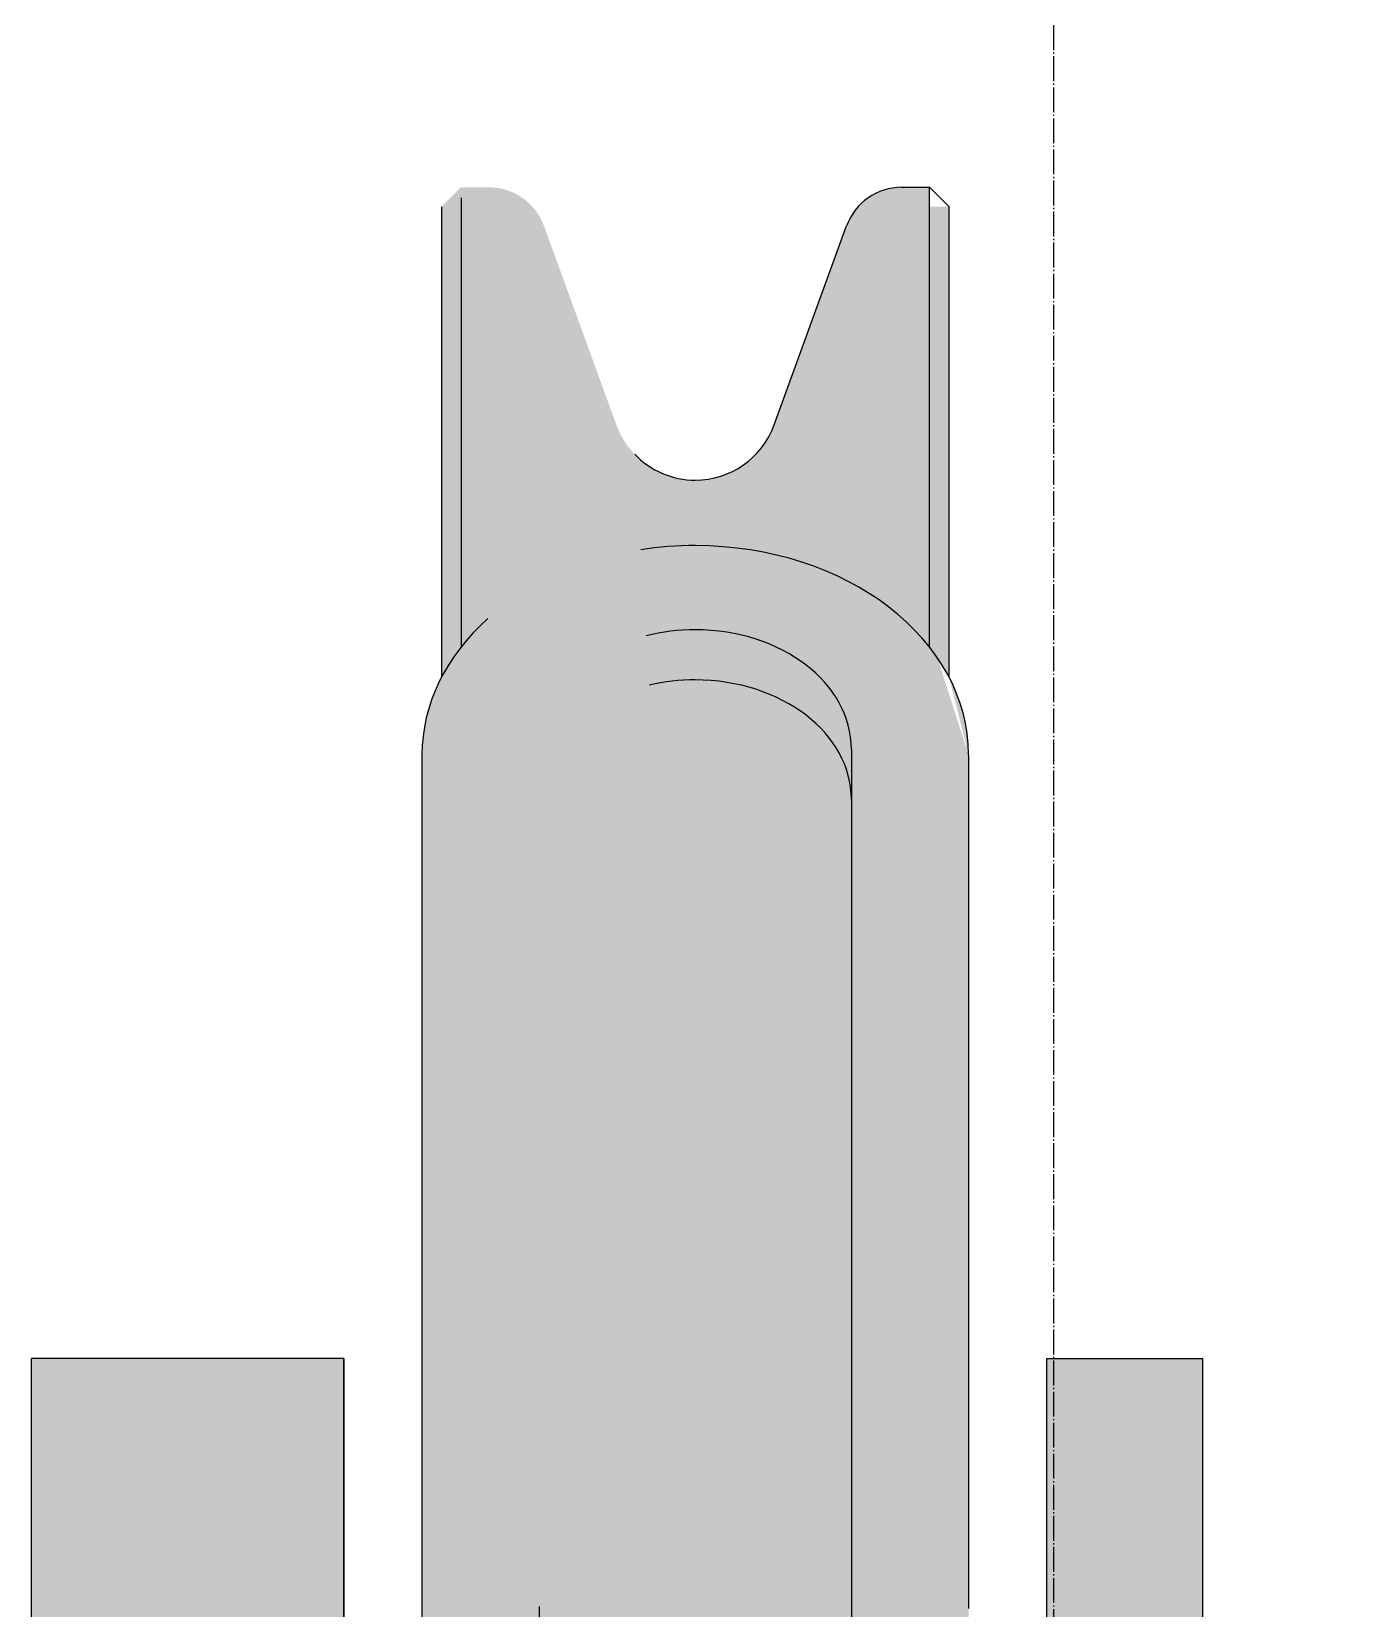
# Model space of a CAD drawing. Extents: x 220580 to 2027826, y -309201 to 71987.
# Drawn here: x 399165.9 to 399271.4, y -223238.9 to -223112 of the extents above; entities that cross this region are included whole.
import ezdxf

# ---------------------------------------------------------------- set-up
doc = ezdxf.new("R2010")
doc.units = 0
doc.linetypes.add('DOTE', pattern=[2.4200000000000004, 2, -0.2, 0.02, -0.2])
for name, color, linetype in [('5剖面线层', 2, 'Continuous'), ('A-AXIS-DOTE', 14, 'DOTE'), ('A-LIN-V', 9, 'Continuous'), ('EWHS5T6M-2', 7, 'Continuous')]:
    doc.layers.add(name, color=color, linetype=linetype)

# ---------------------------------------------------------------- blocks, each defined once
blk = doc.blocks.new('zw$A4DD')
at = {"layer": '5剖面线层'}
h = blk.add_hatch(color=256, dxfattribs=at)
h.dxf.hatch_style = 1
edge = h.paths.add_edge_path()
edge.add_ellipse((181.0833332575203, 284.4568697157738), major_axis=(13.99859999999995, 1.38080171e-08), ratio=0.9659258262890728, start_angle=338.2132103583626, end_angle=359.99999994156775, ccw=False)
edge.add_line((194.0820332313342, 279.4382737407104), (194.0820332313342, 217.0065894142754))
edge.add_line((194.0820332313342, 217.0065894142754), (193.0821332313389, 216.0066894142765))
edge.add_line((193.0821332313353, 216.0066894142765), (191.6533446674038, 216.0066894142765))
edge.add_ellipse((191.6533446674038, 219.0063894142768), major_axis=(-2.99970000000006, 0), ratio=1, start_angle=20.00000000000881, end_angle=90, ccw=False)
edge.add_line((188.8345487128281, 217.9804315903421), (185.1236074328844, 228.1761589619127))
edge.add_ellipse((181.083333231334, 226.7056194142751), major_axis=(4.299570000000191, 0), ratio=1, start_angle=19.99999999997873, end_angle=43.67903565468379)
edge.add_ellipse((181.0626569377964, 232.1966468274222), major_axis=(-4.019580552825661, 0), ratio=1, start_angle=89.97399287323998, end_angle=141.1454160524679, ccw=False)
edge.add_ellipse((181.0626569377964, 232.1966468274222), major_axis=(-4.019580552825758, 0), ratio=1, start_angle=39.28607287210849, end_angle=89.97399420460039, ccw=False)
edge.add_ellipse((181.083333231334, 226.7056194142751), major_axis=(4.299570000000136, 0), ratio=1, start_angle=136.7524532699129, end_angle=160.0000000000212)
edge.add_line((177.0430590297801, 228.1761589619091), (173.3321177498328, 217.9804315903384))
edge.add_ellipse((170.5133217952643, 219.0063894142768), major_axis=(-2.999700000000112, 0), ratio=1, start_angle=90, end_angle=159.9999999999021, ccw=False)
edge.add_line((170.5133217952643, 216.0066894142765), (169.0845332313365, 216.0066894142765))
edge.add_line((169.0845332313365, 216.0066894142765), (168.084633231334, 217.0065894142754))
edge.add_line((168.084633231334, 217.0065894142754), (168.084633231334, 279.4382738091262))
edge.add_ellipse((181.0833332575203, 284.4568697157738), major_axis=(13.99859999999993, 1.38117915e-08), ratio=0.9659258262890812, start_angle=179.9999999454519, end_angle=201.7867889548778, ccw=False)
edge.add_line((167.0847332575176, 284.4568697157738), (167.0847332578014, 333.1917560740112))
edge.add_line((167.0847332578014, 333.1917560740148), (167.0847332521007, 376.9111512425443))
edge.add_ellipse((181.0833332520997, 376.9111512425443), major_axis=(13.99860000000034, -4.4111411e-09), ratio=0.7660444431189731, start_angle=158.2132109445404, end_angle=179.999999999913, ccw=False)
edge.add_line((168.084633231334, 380.8912368768797), (168.084633231334, 404.9877894142773))
edge.add_line((168.084633231334, 404.9877894142773), (169.0845332313329, 405.9876894142726))
edge.add_line((169.0845332313329, 405.9876894142726), (170.5133217952643, 405.9876894142726))
edge.add_ellipse((170.5133217952643, 402.9879894142721), major_axis=(-2.999699999999982, 0), ratio=1, start_angle=200.0000000000089, end_angle=270, ccw=False)
edge.add_line((173.3321177498399, 404.013947238207), (177.0430590297874, 393.8182198666364))
edge.add_ellipse((181.083333231334, 395.2887594142703), major_axis=(4.299569999999969, 0), ratio=1, start_angle=-159.9999999999591, end_angle=-95.76134025166564)
edge.add_line((180.651720946258, 391.0109079652066), (181.5149455164137, 391.0109079652102))
edge.add_ellipse((181.083333231334, 395.2887594142739), major_axis=(4.299569999999969, 0), ratio=1, start_angle=-84.23865974833441, end_angle=-19.99999999997877)
edge.add_line((185.1236074328844, 393.81821986664), (188.8345487128281, 404.0139472382106))
edge.add_ellipse((191.6533446674038, 402.9879894142759), major_axis=(-2.999699999999982, 0), ratio=1, start_angle=270, end_angle=339.99999999999113, ccw=False)
edge.add_line((191.6533446674038, 405.9876894142726), (193.0821332313317, 405.9876894142726))
edge.add_line((193.0821332313317, 405.9876894142726), (193.0821332313317, 404.9877894142773))
edge.add_line((193.0821332313317, 404.9877894142773), (194.0820332313342, 404.9877894142773))
edge.add_line((194.0820332313342, 404.9877894142773), (194.0820332313342, 380.8912369212921))
edge.add_ellipse((181.0833332520997, 376.9111512425443), major_axis=(13.99860000000001, -4.4111411e-09), ratio=0.7660444431189835, start_angle=2.349111127841752e-08, end_angle=21.78678954103009, ccw=False)
edge.add_line((195.0819332521023, 376.9111512425407), (195.0819332577994, 333.1917560740148))
edge.add_line((195.0819332577994, 333.1917560740112), (195.0819332577848, 330.9951894142797))
edge.add_line((195.0819332577885, 330.9951894142797), (195.0819332575593, 290.9991894142731))
edge.add_line((195.0819332575593, 290.9991894142731), (195.0819332575228, 284.4568697167015))
h = blk.add_hatch(color=252, dxfattribs=at)
h.dxf.hatch_style = 1
h.paths.add_polyline_path([(163.0851332405873, 246.0036894142759), (163.0851332339771, 221.0061894142782), (147.0867332339803, 221.0061894142782), (147.0867332386042, 238.5044394142751), (147.0867332405869, 246.0036894142759), (147.0867332405869, 310.9971894142727), (147.0867332313319, 345.9936894142738), (163.0851332313359, 345.9936894142738), (163.0851332405836, 310.9971894142727), (163.0851332405836, 295.9986894142785)])
h = blk.add_hatch(color=252, dxfattribs=at)
h.dxf.hatch_style = 1
h.paths.add_polyline_path([(207.0807332405856, 218.762172825729), (207.0807332229961, 214.0077905273502), (207.0807332313343, 209.007389414277), (199.0815332313359, 209.007389414277), (199.0815332396741, 214.0077905273502), (199.0815332405873, 218.7621728257254), (199.0815332313359, 223.5059394142736), (197.0817332313345, 223.5059394142736), (197.0817332313345, 230.5052394142767), (199.0815332405873, 230.5052394142767), (199.0815332405873, 299.4983394142764), (198.0816332313334, 299.4983394142764), (198.0816332313334, 296.4986394142761), (197.581683231332, 295.9986894142785), (197.0817332313345, 291.4991394142744), (196.5817832313296, 290.9991894142731), (195.0819332575593, 290.9991894142731), (195.0819332577885, 330.9951894142797), (196.5817832313332, 330.9951894142797), (197.0817332313345, 330.4952394142747), (197.581683231332, 325.9956894142707), (198.0816332313334, 325.4957394142766), (199.0815332367528, 325.4957394142766), (199.0815332313323, 345.9936894142738), (207.0807332313343, 345.9936894142738), (207.0807332403238, 311.9970894142753), (207.0807332405856, 310.9971894142727), (207.0807332405856, 309.9972894142775), (207.0807332405856, 296.9985894142737)])
h.paths.add_polyline_path([(214.1800232313362, 309.1973694142762), (214.1800232313362, 297.7985094142787, -0.4142135623730951), (213.3801032313349, 296.9985894142737), (207.0807332405856, 296.9985894142737), (207.0807332405856, 309.9972894142775), (213.3801032313349, 309.9972894142775, -0.4142135623730951)])
h.paths.add_polyline_path([(214.1800232298265, 318.4964394142771), (214.1800232313362, 312.7970094142765, -0.4142135623730951), (213.3801032313349, 311.9970894142753), (207.0807332403238, 311.9970894142753), (207.0807332398144, 324.995789414279), (213.3801032313349, 324.9957894142753, -0.4142135622958358), (214.1800232313362, 324.195869414274), (214.1800232319329, 321.9260964163623), (214.1800232328423, 318.4964394142735)])
at = {"layer": 'EWHS5T6M-2', "color": 7, "linetype": 'Continuous'}
for p, q in [((191.6533446674038, 405.9876894142726), (193.0821332313353, 405.9876894142726)), ((193.0821332313353, 382.4346238740618), (193.0821332313353, 405.9876894142726)), ((194.0820332313342, 404.9877894142737), (193.0821332313353, 405.9876894142726)), ((168.084633231334, 404.9877894142737), (168.084633231334, 380.8912368132878)), ((169.0845332313365, 405.4445139004965), (169.0845332313365, 382.4346238816797)), ((194.0820332313342, 380.8912368768288), (194.0820332313342, 404.9877894142773)), ((185.1236074328881, 393.8182198666364), (188.8345487128317, 404.013947238207)), ((167.0847332105659, 376.9111512425443), (167.0847332048688, 333.1917560740112)), ((189.0825332104759, 377.1976924996125), (189.0825332047534, 333.2882403218755)), ((195.0819332105675, 376.9111512425443), (195.0819332048668, 333.1917560740148)), ((147.0867332220841, 310.9971894142727), (147.0867332313355, 345.9936894142738)), ((163.0851332313359, 345.9936894142738), (147.0867332313355, 345.9936894142738)), ((147.0867332220841, 310.9971894142727), (147.0867332313355, 345.9936894142738)), ((163.0851332313359, 345.9936894142738), (147.0867332313355, 345.9936894142738)), ((163.0851332220809, 310.9971894142727), (163.0851332313359, 345.9936894142738)), ((163.0851332313359, 345.9936894142738), (163.0851332405873, 310.9971894142764)), ((199.0815332220845, 310.9971894142727), (199.0815332313359, 345.9936894142738)), ((199.0815332313359, 345.9936894142738), (207.0807332313343, 345.9936894142738)), ((207.0807332220829, 310.9971894142727), (207.0807332313343, 345.9936894142738)), ((167.0847332048688, 333.1917560740112), (167.0847332051489, 284.4568697157738)), ((173.084133204753, 333.2882403218755), (173.0841332050367, 284.3414936048794)), ((189.0825332047534, 333.2882403218755), (189.0825332050335, 284.3414936048794))]:
    blk.add_line(p, q, dxfattribs=at)
for centre, radius, start, end in [((191.6533446674038, 402.9879894142721), 2.999700000000037, 90, 159.999999999984), ((181.0833332313377, 395.2887594142739), 4.299569999999969, 270, 339.999999999984), ((181.0833332313377, 395.2887594142739), 4.299569999999982, 223.802986664075, 270)]:
    blk.add_arc(centre, radius, start, end, dxfattribs=at)
for centre, major_axis, ratio, start_param, end_param in [((181.0833332105685, 376.9111512425443), (-13.99860000000001, -4.4084768e-09), 0.7660444431189914, 4.712388979973741, 4.91320257752226), ((181.0833332105685, 376.9111512425443), (-13.99860000000052, -4.410697e-09), 0.7660444431189624, 3.141592653589654, 4.712388979974398), ((181.0833332105685, 376.9111512425443), (-13.99860000000001, -4.4084768e-09), 0.7660444431189914, 5.573664973001946, 6.283185306770687), ((181.0833332104776, 377.1976924996125), (-7.999199999999976, -2.519732200000034e-09), 0.7660444431189382, 4.712388979973294, 5.031351379525345), ((181.0833332104776, 377.1976924996088), (-7.999199999999239, -2.5203983e-09), 0.7660444431190536, 3.141592653182037, 4.712388979972775), ((181.0833332112888, 374.6267991759087), (-7.999199999999976, -2.5192882e-09), 0.7660444431189642, 4.712388979974701, 5.010104808563665), ((181.0833332112888, 374.6267991759087), (-7.999199999999063, -2.5203983e-09), 0.7660444431190399, 3.14159265359287, 4.712388979972775)]:
    blk.add_ellipse(centre, major_axis=major_axis, ratio=ratio, start_param=start_param, end_param=end_param, dxfattribs=at)
blk = doc.blocks.new('5555rrrrrrrrrrr')
at = {"layer": 'A-AXIS-DOTE'}
blk.add_line((-1631325.000003817, 575655), (-1631325.000003816, 568562.4520265243), dxfattribs=at)
at = {"xscale": 1.571585729816195, "yscale": 1.571585729816195, "zscale": 1.571585729816195, "rotation": 359.9999999998954}
blk.add_blockref('zw$A4DD', (-1631638.432947429, 568558.9105233775), dxfattribs=at)

msp = doc.modelspace()

# ---------------------------------------------------------------- block references
at = {"layer": 'A-LIN-V'}
msp.add_blockref('5555rrrrrrrrrrr', (2030573.190263095, -792321.4603625061), dxfattribs=at)

doc.saveas('drawing.dxf')
